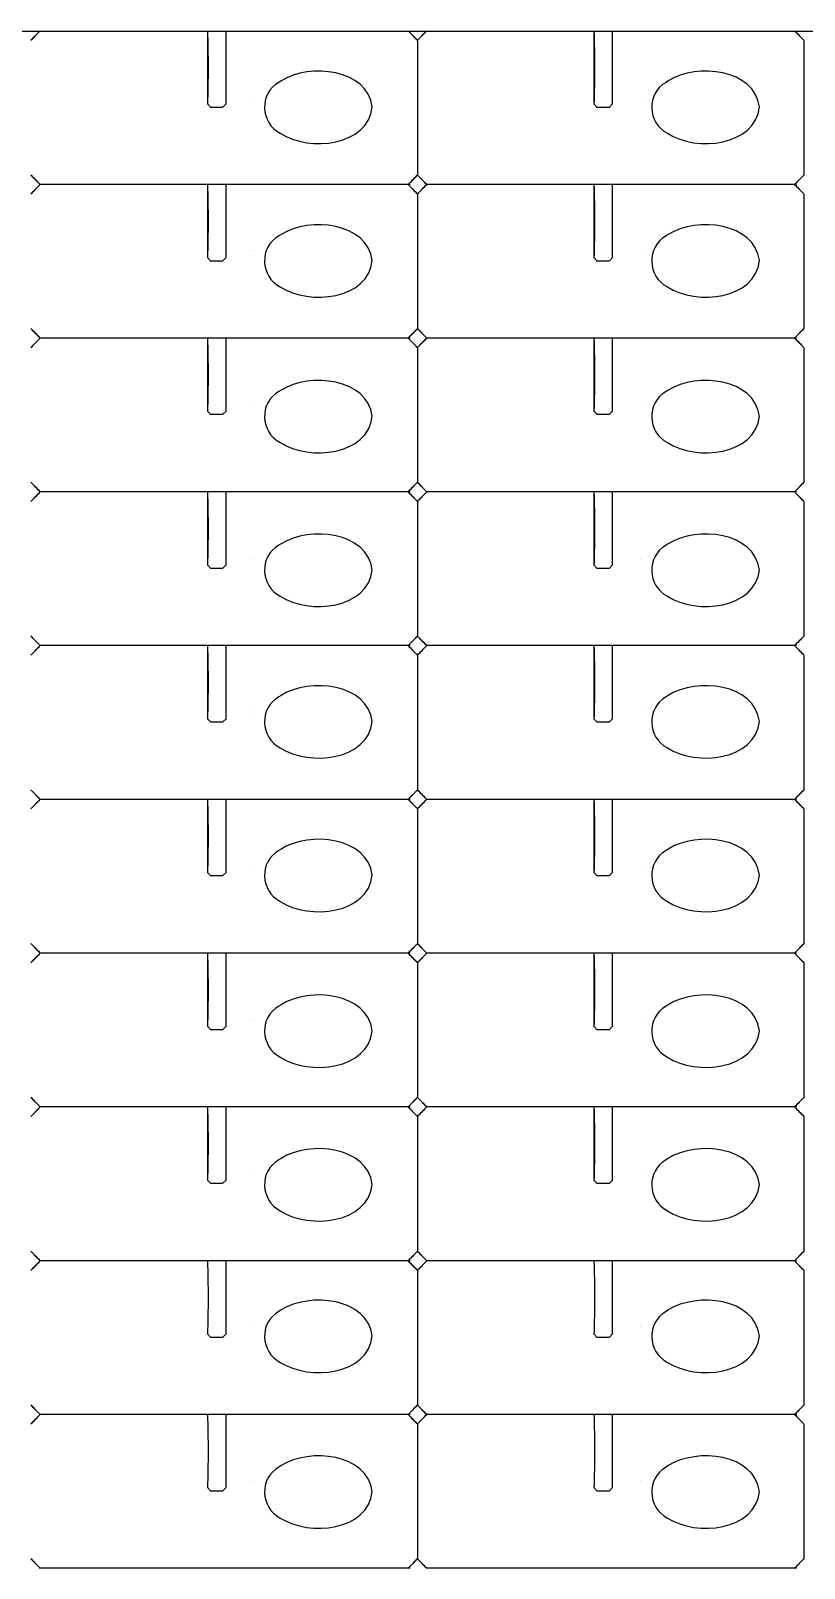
# Model space of a CAD drawing. Extents: x 0 to 600, y 0 to 397.
# Drawn here: x 199.9 to 399.7, y -0.1 to 397.1 of the extents above; entities that cross this region are included whole.
import ezdxf

# ---------------------------------------------------------------- set-up
doc = ezdxf.new("R2010")
doc.units = 0
doc.layers.add('Layer_1', color=7, linetype='CONTINUOUS')

msp = doc.modelspace()

# ---------------------------------------------------------------- linework, layer by layer
at = {"layer": 'Layer_1', "color": 1}
for p, q in [((2.56495, 397.046456), (596.894708, 397.067358)), ((199.903556, 394.662825), (202.325552, 397.127948)), ((245.489412, 397.125302), (245.489412, 378.125308)), ((250.308004, 378.125308), (250.308004, 397.125302)), ((297.312292, 397.127948), (299.733229, 394.662825)), ((299.730583, 394.662825), (302.151521, 397.127948)), ((299.733229, 394.687167), (299.733229, 359.778571)), ((345.315646, 397.125302), (345.315646, 378.125308)), ((350.136354, 378.125308), (350.136354, 397.125302)), ((397.139583, 397.127948), (399.560521, 394.662825)), ((399.560521, 394.581333), (399.560521, 359.778571)), ((245.485973, 378.231671), (246.288454, 377.414902)), ((246.1895, 377.415167), (249.505523, 377.415167)), ((249.505523, 377.414902), (250.308004, 378.231671)), ((345.313, 378.231671), (346.114688, 377.414902)), ((346.016792, 377.415167), (349.332021, 377.415167)), ((349.332021, 377.414902), (350.136354, 378.231671)), ((202.325552, 357.39494), (199.903556, 359.860062)), ((299.733229, 359.860062), (297.312292, 357.39494)), ((302.151521, 357.39494), (299.730583, 359.860062)), ((399.560521, 359.860062), (397.139583, 357.39494)), ((297.854688, 357.39494), (202.053296, 357.39494)), ((397.681979, 357.39494), (301.881646, 357.39494)), ((199.903556, 76.898242), (202.325552, 79.363365)), ((297.312292, 79.363365), (299.733229, 76.898242)), ((299.730583, 76.898242), (302.151521, 79.363365)), ((299.733229, 76.922583), (299.733229, 42.013987)), ((397.139583, 79.363365), (399.560521, 76.898242)), ((399.560521, 76.81675), (399.560521, 42.013987)), ((245.485973, 60.467087), (246.288454, 59.650319)), ((249.505523, 59.650319), (250.308004, 60.467087)), ((345.313, 60.467087), (346.114688, 59.650319)), ((349.332021, 59.650319), (350.136354, 60.467087)), ((357.412396, 62.187673), (357.412396, 62.187673)), ((202.325552, 39.630092), (199.903556, 42.095479)), ((299.733229, 42.095479), (297.312292, 39.630092)), ((302.151521, 39.630092), (299.730583, 42.095479)), ((399.560521, 42.095479), (397.139583, 39.630092)), ((199.903556, 37.210742), (202.325552, 39.675865)), ((297.854688, 39.630092), (202.053296, 39.630092)), ((297.312292, 39.675865), (299.733229, 37.210742)), ((299.733229, 37.235083), (299.733229, 2.325694)), ((397.681979, 39.630092), (301.881646, 39.630092)), ((245.485973, 20.780381), (246.288454, 19.962819)), ((249.505523, 19.962819), (250.308004, 20.780381)), ((257.584046, 22.500173), (257.584046, 22.500173)), ((202.325552, -0.058202), (199.903556, 2.407715)), ((299.733229, 2.407715), (297.312292, -0.058202)), ((297.854688, -0.058202), (202.053296, -0.058202))]:
    msp.add_line(p, q, dxfattribs=at)
at = {"layer": 'Layer_1', "color": 4}
for p, q in [((264.49791, 384.176329), (263.936922, 383.801493)), ((364.509087, 384.176329), (363.948099, 383.801493)), ((257.220681, 380.096337), (257.220681, 380.096337)), ((357.231858, 380.096337), (357.231858, 380.096337)), ((264.49791, 344.488829), (263.936922, 344.113993)), ((364.509087, 344.488829), (363.948099, 344.113993)), ((257.220681, 340.408837), (257.220681, 340.408837)), ((357.231858, 340.408837), (357.231858, 340.408837)), ((264.49791, 304.272162), (263.936922, 303.897327)), ((364.509087, 304.272162), (363.948099, 303.897327)), ((257.220681, 300.19217), (257.220681, 300.19217)), ((357.231858, 300.19217), (357.231858, 300.19217)), ((264.49791, 264.584662), (263.936922, 264.209827)), ((364.509087, 264.584662), (363.948099, 264.209827)), ((257.220681, 260.50467), (257.220681, 260.50467)), ((357.231858, 260.50467), (357.231858, 260.50467)), ((199.903556, 235.83345), (202.325552, 238.298573)), ((245.489412, 238.295662), (245.489412, 219.295933)), ((250.308004, 219.295933), (250.308004, 238.295927)), ((297.312292, 238.298573), (299.733229, 235.83345)), ((299.730583, 235.83345), (302.151521, 238.298573)), ((299.733229, 235.857792), (299.733229, 200.949196)), ((345.315646, 238.295662), (345.315646, 219.295933)), ((350.136354, 219.295933), (350.136354, 238.295927)), ((397.139583, 238.298573), (399.560521, 235.83345)), ((399.560521, 235.751958), (399.560521, 200.949196)), ((264.49791, 225.426329), (263.936922, 225.051493)), ((364.509087, 225.426329), (363.948099, 225.051493)), ((245.485973, 219.402296), (246.288454, 218.585527)), ((246.1895, 218.585527), (249.505523, 218.585527)), ((249.505523, 218.585527), (250.308004, 219.402296)), ((257.220681, 221.346337), (257.220681, 221.346337)), ((257.584046, 221.122881), (257.584046, 221.122881)), ((345.313, 219.402296), (346.114688, 218.585527)), ((346.016792, 218.585527), (349.332021, 218.585527)), ((349.332021, 218.585527), (350.136354, 219.402296)), ((357.231858, 221.346337), (357.231858, 221.346337)), ((202.325552, 198.565565), (199.903556, 201.030687)), ((299.733229, 201.030687), (297.312292, 198.565565)), ((302.151521, 198.565565), (299.730583, 201.030687)), ((399.560521, 201.030687), (397.139583, 198.565565)), ((297.854688, 198.565565), (202.053296, 198.565565)), ((397.681979, 198.565565), (301.881646, 198.565565)), ((264.49791, 185.738829), (263.936922, 185.363993)), ((364.509087, 185.738829), (363.948099, 185.363993)), ((257.220681, 181.658837), (257.220681, 181.658837)), ((357.231858, 181.658837), (357.231858, 181.658837)), ((264.49791, 145.522162), (263.936922, 145.147327)), ((364.509087, 145.522162), (363.948099, 145.147327)), ((257.220681, 141.44217), (257.220681, 141.44217)), ((357.231858, 141.44217), (357.231858, 141.44217)), ((264.49791, 105.834662), (263.936922, 105.459827)), ((364.509087, 105.834662), (363.948099, 105.459827)), ((257.220681, 101.75467), (257.220681, 101.75467)), ((357.231858, 101.75467), (357.231858, 101.75467)), ((264.49791, 66.676215), (263.936922, 66.301379)), ((364.509087, 66.676215), (363.948099, 66.301379)), ((257.220681, 62.596223), (257.220681, 62.596223)), ((357.231858, 62.596223), (357.231858, 62.596223)), ((264.49791, 26.459662), (263.936922, 26.084827)), ((364.509087, 26.459662), (363.948099, 26.084827)), ((257.220681, 22.37967), (257.220681, 22.37967)), ((357.231858, 22.37967), (357.231858, 22.37967))]:
    msp.add_line(p, q, dxfattribs=at)
at = {"layer": 'Layer_1', "color": 5}
for p, q in [((245.486005, 378.231761), (246.288531, 377.414947)), ((249.505534, 377.414947), (250.308057, 378.231761)), ((345.313291, 378.231761), (346.115825, 377.414947)), ((349.332815, 377.414947), (350.135349, 378.231761)), ((245.486005, 338.544261), (246.288531, 337.727447)), ((249.505534, 337.727447), (250.308057, 338.544261)), ((257.584101, 340.264841), (257.584101, 340.264841)), ((345.313291, 338.544261), (346.115825, 337.727447)), ((349.332815, 337.727447), (350.135349, 338.544261)), ((245.486005, 298.856761), (246.288531, 298.039947)), ((249.505534, 298.039947), (250.308057, 298.856761)), ((345.313291, 298.856761), (346.115825, 298.039947)), ((349.332815, 298.039947), (350.135349, 298.856761)), ((245.486005, 259.116331), (246.288531, 258.299517)), ((249.505534, 258.299517), (250.308057, 259.116331)), ((257.584101, 260.836911), (257.584101, 260.836911)), ((345.313291, 259.116331), (346.115825, 258.299517)), ((349.332815, 258.299517), (350.135349, 259.116331)), ((357.41139, 260.836911), (357.41139, 260.836911)), ((245.486005, 219.402373), (246.288531, 218.585559)), ((249.505534, 218.585559), (250.308057, 219.402373)), ((257.584101, 221.122953), (257.584101, 221.122953)), ((345.313291, 219.402373), (346.115825, 218.585559)), ((349.332815, 218.585559), (350.135349, 219.402373)), ((199.903556, 196.119492), (202.325552, 198.584615)), ((245.489412, 198.581704), (245.489412, 179.581975)), ((250.308004, 179.581975), (250.308004, 198.581969)), ((297.312292, 198.584615), (299.733229, 196.119492)), ((299.730583, 196.119492), (302.151521, 198.584615)), ((299.733229, 196.143833), (299.733229, 161.235237)), ((345.315646, 198.581704), (345.315646, 179.581975)), ((350.136354, 179.581975), (350.136354, 198.581969)), ((397.139583, 198.584615), (399.560521, 196.119492)), ((399.560521, 196.038), (399.560521, 161.235237)), ((245.485973, 179.688337), (246.288454, 178.871569)), ((245.486005, 179.688414), (246.288531, 178.8716)), ((246.1895, 178.871569), (249.505523, 178.871569)), ((249.505523, 178.871569), (250.308004, 179.688337)), ((249.505534, 178.8716), (250.308057, 179.688414)), ((345.313, 179.688337), (346.114688, 178.871569)), ((345.313291, 179.688414), (346.115825, 178.8716)), ((346.016792, 178.871569), (349.332021, 178.871569)), ((349.332021, 178.871569), (350.136354, 179.688337)), ((349.332815, 178.8716), (350.135349, 179.688414)), ((202.325552, 158.851606), (199.903556, 161.316729)), ((299.733229, 161.316729), (297.312292, 158.851606)), ((302.151521, 158.851606), (299.730583, 161.316729)), ((399.560521, 161.316729), (397.139583, 158.851606)), ((199.903556, 156.379075), (202.325552, 158.844198)), ((297.854688, 158.851606), (202.053296, 158.851606)), ((245.489412, 158.841287), (245.489412, 139.841558)), ((250.308004, 139.841558), (250.308004, 158.841552)), ((297.312292, 158.844198), (299.733229, 156.379075)), ((299.730583, 156.379075), (302.151521, 158.844198)), ((299.733229, 156.403417), (299.733229, 121.494821)), ((397.681979, 158.851606), (301.881646, 158.851606)), ((345.315646, 158.841287), (345.315646, 139.841558)), ((350.136354, 139.841558), (350.136354, 158.841552)), ((397.139583, 158.844198), (399.560521, 156.379075)), ((399.560521, 156.297583), (399.560521, 121.494821)), ((245.485973, 139.947921), (246.288454, 139.131152)), ((245.486005, 139.947998), (246.288531, 139.131184)), ((246.1895, 139.131152), (249.505523, 139.131152)), ((249.505523, 139.131152), (250.308004, 139.947921)), ((249.505534, 139.131184), (250.308057, 139.947998)), ((257.584046, 141.668506), (257.584046, 141.668506)), ((257.584101, 141.668578), (257.584101, 141.668578)), ((345.313, 139.947921), (346.114688, 139.131152)), ((345.313291, 139.947998), (346.115825, 139.131184)), ((346.016792, 139.131152), (349.332021, 139.131152)), ((349.332021, 139.131152), (350.136354, 139.947921)), ((349.332815, 139.131184), (350.135349, 139.947998)), ((202.325552, 119.110925), (199.903556, 121.576312)), ((299.733229, 121.576312), (297.312292, 119.110925)), ((302.151521, 119.110925), (299.730583, 121.576312)), ((399.560521, 121.576312), (397.139583, 119.110925)), ((297.854688, 119.110925), (202.053296, 119.110925)), ((397.681979, 119.110925), (301.881646, 119.110925)), ((245.486005, 100.207568), (246.288531, 99.390754)), ((249.505534, 99.390754), (250.308057, 100.207568)), ((345.313291, 100.207568), (346.115825, 99.390754)), ((349.332815, 99.390754), (350.135349, 100.207568)), ((245.486005, 60.467151), (246.288531, 59.650337)), ((249.505534, 59.650337), (250.308057, 60.467151)), ((345.313291, 60.467151), (346.115825, 59.650337)), ((349.332815, 59.650337), (350.135349, 60.467151)), ((357.41139, 62.187731), (357.41139, 62.187731)), ((245.486005, 20.77964), (246.288531, 19.962845)), ((249.505534, 19.962845), (250.308057, 20.77964)), ((257.584101, 22.500226), (257.584101, 22.500226)), ((345.313296, 20.779677), (346.115823, 19.962864)), ((349.332825, 19.962864), (350.135349, 20.779677)), ((357.411393, 22.500258), (357.411393, 22.500258))]:
    msp.add_line(p, q, dxfattribs=at)
at = {"layer": 'Layer_1', "color": 2}
for p, q in [((199.903556, 354.975325), (202.325552, 357.440448)), ((245.489412, 357.437802), (245.489412, 338.437808)), ((250.308004, 338.437808), (250.308004, 357.437802)), ((297.312292, 357.440448), (299.733229, 354.975325)), ((299.730583, 354.975325), (302.151521, 357.440448)), ((299.733229, 354.999667), (299.733229, 320.091124)), ((345.315646, 357.437802), (345.315646, 338.437808)), ((350.136354, 338.437808), (350.136354, 357.437802)), ((397.139583, 357.440448), (399.560521, 354.975325)), ((399.560521, 354.893833), (399.560521, 320.091124)), ((245.485973, 338.544171), (246.288454, 337.727402)), ((246.1895, 337.727667), (249.505523, 337.727667)), ((249.505523, 337.727402), (250.308004, 338.544171)), ((257.584046, 340.264756), (257.584046, 340.264756)), ((345.313, 338.544171), (346.114688, 337.727402)), ((346.016792, 337.727667), (349.332021, 337.727667)), ((349.332021, 337.727402), (350.136354, 338.544171)), ((202.325552, 317.707307), (199.903556, 320.172483)), ((299.733229, 320.172483), (297.312292, 317.707334)), ((302.151521, 317.707307), (299.730583, 320.172483)), ((399.560521, 320.172483), (397.139583, 317.707334)), ((297.854688, 317.707307), (202.053296, 317.707307)), ((397.681979, 317.707307), (301.881646, 317.707307))]:
    msp.add_line(p, q, dxfattribs=at)
at = {"layer": 'Layer_1', "color": 3}
for p, q in [((199.903556, 315.287719), (202.325552, 317.752895)), ((245.489412, 317.75017), (245.489412, 298.750353)), ((250.308004, 298.750353), (250.308004, 317.750355)), ((297.312292, 317.753001), (299.733229, 315.287825)), ((299.730583, 315.287719), (302.151521, 317.752895)), ((345.315646, 317.75017), (345.315646, 298.750353)), ((350.136354, 298.750353), (350.136354, 317.750355)), ((397.139583, 317.753001), (399.560521, 315.287825)), ((299.733229, 315.31222), (299.733229, 280.403624)), ((399.560521, 315.20636), (399.560521, 280.403624)), ((245.485973, 298.856761), (246.288454, 298.039947)), ((246.1895, 298.040042), (249.505523, 298.040042)), ((249.505523, 298.039947), (250.308004, 298.856761)), ((345.313, 298.856761), (346.114688, 298.039947)), ((346.016792, 298.040042), (349.332021, 298.040042)), ((349.332021, 298.039947), (350.136354, 298.856761)), ((202.325552, 278.019807), (199.903556, 280.484983)), ((299.733229, 280.484983), (297.312292, 278.019807)), ((302.151521, 278.019807), (299.730583, 280.484983)), ((399.560521, 280.484983), (397.139583, 278.019807)), ((199.903556, 275.547303), (202.325552, 278.012478)), ((297.854688, 278.019807), (202.053296, 278.019807)), ((245.489412, 278.009753), (245.489412, 259.009892)), ((250.308004, 259.009892), (250.308004, 278.009938)), ((297.312292, 278.012558), (299.733229, 275.547408)), ((299.730583, 275.547303), (302.151521, 278.012478)), ((299.733229, 275.571776), (299.733229, 240.663154)), ((397.681979, 278.019807), (301.881646, 278.019807)), ((345.315646, 278.009753), (345.315646, 259.009892)), ((350.136354, 259.009892), (350.136354, 278.009938)), ((397.139583, 278.012558), (399.560521, 275.547408)), ((399.560521, 275.465917), (399.560521, 240.663154)), ((245.485973, 259.116254), (246.288454, 258.299485)), ((246.1895, 258.299485), (249.505523, 258.299485)), ((249.505523, 258.299485), (250.308004, 259.116254)), ((257.584046, 260.83684), (257.584046, 260.83684)), ((345.313, 259.116254), (346.114688, 258.299485)), ((346.016792, 258.299485), (349.332021, 258.299485)), ((349.332021, 258.299485), (350.136354, 259.116254)), ((357.412396, 260.83684), (357.412396, 260.83684)), ((202.325552, 238.279523), (199.903556, 240.744646)), ((299.733229, 240.744646), (297.312292, 238.279258)), ((302.151521, 238.279523), (299.730583, 240.744646)), ((399.560521, 240.744646), (397.139583, 238.279258)), ((297.854688, 238.279523), (202.053296, 238.279523)), ((397.681979, 238.279523), (301.881646, 238.279523))]:
    msp.add_line(p, q, dxfattribs=at)
at = {"layer": 'Layer_1', "color": 6}
for p, q in [((199.903556, 116.638658), (202.325552, 119.103781)), ((245.489412, 119.100871), (245.489412, 100.101142)), ((250.308004, 100.101142), (250.308004, 119.101135)), ((297.312292, 119.103781), (299.733229, 116.638658)), ((299.730583, 116.638658), (302.151521, 119.103781)), ((299.733229, 116.663), (299.733229, 81.754404)), ((345.315646, 119.100871), (345.315646, 100.101142)), ((350.136354, 100.101142), (350.136354, 119.101135)), ((397.139583, 119.103781), (399.560521, 116.638658)), ((399.560521, 116.557167), (399.560521, 81.754404)), ((245.485973, 100.207504), (246.288454, 99.390735)), ((246.1895, 99.390735), (249.505523, 99.390735)), ((249.505523, 99.390735), (250.308004, 100.207504)), ((345.313, 100.207504), (346.114688, 99.390735)), ((346.016792, 99.390735), (349.332021, 99.390735)), ((349.332021, 99.390735), (350.136354, 100.207504)), ((202.325552, 79.370508), (199.903556, 81.835896)), ((299.733229, 81.835896), (297.312292, 79.370508)), ((302.151521, 79.370508), (299.730583, 81.835896)), ((399.560521, 81.835896), (397.139583, 79.370508)), ((297.854688, 79.370508), (202.053296, 79.370508)), ((397.681979, 79.370508), (301.881646, 79.370508))]:
    msp.add_line(p, q, dxfattribs=at)
at = {"layer": 'Layer_1', "color": 5}
for points in [[(2.56495, 397.046525), (200.675214, 397.053457), (398.785477, 397.060363), (596.89574, 397.067295)], [(199.90345, 394.662724), (200.710795, 395.484449), (201.518142, 396.306173), (202.325486, 397.127898)], [(245.489286, 397.125172), (245.680206, 390.794119), (245.731911, 384.455898), (245.489286, 378.125353)], [(250.308057, 378.125353), (250.308057, 384.458687), (250.308057, 390.792021), (250.308057, 397.125355)], [(297.311736, 397.128001), (298.119086, 396.306276), (298.926435, 395.484552), (299.733785, 394.662828)], [(299.730742, 394.662724), (300.538092, 395.484449), (301.345415, 396.306173), (302.152764, 397.127898)], [(299.733679, 394.687217), (299.733679, 383.051019), (299.733679, 371.414819), (299.733679, 359.778621)], [(345.316572, 397.125172), (345.507495, 390.794119), (345.559195, 384.455898), (345.316572, 378.125353)], [(350.135349, 378.125353), (350.135349, 384.458687), (350.135349, 390.792021), (350.135349, 397.125355)], [(397.139028, 397.128001), (397.946377, 396.306276), (398.753727, 395.484552), (399.561076, 394.662828)], [(399.560971, 394.581352), (399.560971, 382.980442), (399.560971, 371.379531), (399.560971, 359.778621)], [(246.189399, 377.415042), (247.294778, 377.415042), (248.400155, 377.415042), (249.505533, 377.415042)], [(346.016686, 377.415042), (347.122062, 377.415042), (348.227438, 377.415042), (349.332815, 377.415042)], [(202.325486, 357.394821), (201.518142, 358.216545), (200.710795, 359.038269), (199.90345, 359.859994)], [(299.733785, 359.859994), (298.926435, 359.038269), (298.119086, 358.216545), (297.311736, 357.394821)], [(302.152764, 357.394821), (301.345415, 358.216545), (300.538092, 359.038269), (299.730742, 359.859994)], [(399.561076, 359.859994), (398.753727, 359.038269), (397.946377, 358.216545), (397.139028, 357.394821)], [(199.90345, 354.975224), (200.710795, 355.796949), (201.518142, 356.618673), (202.325486, 357.440398)], [(297.853391, 357.394821), (265.920061, 357.394821), (233.986726, 357.394821), (202.053394, 357.394821)], [(245.489286, 357.437672), (245.680206, 351.106619), (245.731911, 344.768398), (245.489286, 338.437853)], [(250.308057, 338.437853), (250.308057, 344.771187), (250.308057, 351.104521), (250.308057, 357.437855)], [(297.311736, 357.440501), (298.119086, 356.618776), (298.926435, 355.797052), (299.733785, 354.975328)], [(299.730742, 354.975224), (300.538092, 355.796949), (301.345415, 356.618673), (302.152764, 357.440398)], [(299.733679, 354.999717), (299.733679, 343.363519), (299.733679, 331.727319), (299.733679, 320.091121)], [(397.680683, 357.394821), (365.747353, 357.394821), (333.814023, 357.394821), (301.880693, 357.394821)], [(345.316572, 357.437672), (345.507495, 351.106619), (345.559195, 344.768398), (345.316572, 338.437853)], [(350.135349, 338.437853), (350.135349, 344.771187), (350.135349, 351.104521), (350.135349, 357.437855)], [(397.139028, 357.440501), (397.946377, 356.618776), (398.753727, 355.797052), (399.561076, 354.975328)], [(399.560971, 354.893852), (399.560971, 343.292942), (399.560971, 331.692031), (399.560971, 320.091121)], [(246.189399, 337.727542), (247.294778, 337.727542), (248.400155, 337.727542), (249.505533, 337.727542)], [(346.016686, 337.727542), (347.122062, 337.727542), (348.227438, 337.727542), (349.332815, 337.727542)], [(202.325486, 317.707321), (201.518142, 318.529045), (200.710795, 319.350769), (199.90345, 320.172494)], [(199.90345, 315.287724), (200.710795, 316.109449), (201.518142, 316.931173), (202.325486, 317.752898)], [(245.489286, 317.750172), (245.680206, 311.419119), (245.731911, 305.080899), (245.489286, 298.750353)], [(250.308057, 298.750353), (250.308057, 305.083687), (250.308057, 311.417021), (250.308057, 317.750355)], [(299.733785, 320.172494), (298.926435, 319.350769), (298.119086, 318.529045), (297.311736, 317.707321)], [(297.311736, 317.753001), (298.119086, 316.931276), (298.926435, 316.109552), (299.733785, 315.287828)], [(302.152764, 317.707321), (301.345415, 318.529045), (300.538092, 319.350769), (299.730742, 320.172494)], [(299.730742, 315.287724), (300.538092, 316.109449), (301.345415, 316.931173), (302.152764, 317.752898)], [(345.316572, 317.750172), (345.507495, 311.419119), (345.559195, 305.080899), (345.316572, 298.750353)], [(350.135349, 298.750353), (350.135349, 305.083687), (350.135349, 311.417021), (350.135349, 317.750355)], [(399.561076, 320.172494), (398.753727, 319.350769), (397.946377, 318.529045), (397.139028, 317.707321)], [(397.139028, 317.753001), (397.946377, 316.931276), (398.753727, 316.109552), (399.561076, 315.287828)], [(297.853391, 317.707321), (265.920061, 317.707321), (233.986726, 317.707321), (202.053394, 317.707321)], [(299.733679, 315.312217), (299.733679, 303.676018), (299.733679, 292.03982), (299.733679, 280.403621)], [(397.680683, 317.707321), (365.747353, 317.707321), (333.814023, 317.707321), (301.880693, 317.707321)], [(399.560971, 315.206352), (399.560971, 303.605442), (399.560971, 292.004531), (399.560971, 280.403621)], [(246.189399, 298.040042), (247.294778, 298.040042), (248.400155, 298.040042), (249.505533, 298.040042)], [(346.016686, 298.040042), (347.122062, 298.040042), (348.227438, 298.040042), (349.332815, 298.040042)], [(202.325486, 278.019821), (201.518142, 278.841545), (200.710795, 279.663269), (199.90345, 280.484994)], [(299.733785, 280.484994), (298.926435, 279.663269), (298.119086, 278.841545), (297.311736, 278.019821)], [(302.152764, 278.019821), (301.345415, 278.841545), (300.538092, 279.663269), (299.730742, 280.484994)], [(399.561076, 280.484994), (398.753727, 279.663269), (397.946377, 278.841545), (397.139028, 278.019821)], [(199.90345, 275.547295), (200.710795, 276.369019), (201.518142, 277.190743), (202.325486, 278.012468)], [(297.853391, 278.019821), (265.920061, 278.019821), (233.986726, 278.019821), (202.053394, 278.019821)], [(245.489286, 278.009743), (245.680206, 271.678689), (245.731911, 265.340469), (245.489286, 259.009923)], [(250.308057, 259.009923), (250.308057, 265.343257), (250.308057, 271.676591), (250.308057, 278.009925)], [(297.311736, 278.012571), (298.119086, 277.190847), (298.926435, 276.369122), (299.733785, 275.547398)], [(299.730742, 275.547295), (300.538092, 276.369019), (301.345415, 277.190743), (302.152764, 278.012468)], [(299.733679, 275.571787), (299.733679, 263.935589), (299.733679, 252.299389), (299.733679, 240.663191)], [(397.680683, 278.019821), (365.747353, 278.019821), (333.814023, 278.019821), (301.880693, 278.019821)], [(345.316572, 278.009743), (345.507495, 271.678689), (345.559195, 265.340469), (345.316572, 259.009923)], [(350.135349, 259.009923), (350.135349, 265.343257), (350.135349, 271.676591), (350.135349, 278.009925)], [(397.139028, 278.012571), (397.946377, 277.190847), (398.753727, 276.369122), (399.561076, 275.547398)], [(399.560971, 275.465922), (399.560971, 263.865012), (399.560971, 252.264101), (399.560971, 240.663191)], [(246.189399, 258.299612), (247.294778, 258.299612), (248.400155, 258.299612), (249.505533, 258.299612)], [(346.016686, 258.299612), (347.122062, 258.299612), (348.227438, 258.299612), (349.332815, 258.299612)], [(202.325486, 238.279391), (201.518142, 239.101115), (200.710795, 239.922839), (199.90345, 240.744564)], [(299.733785, 240.744564), (298.926435, 239.922839), (298.119086, 239.101115), (297.311736, 238.279391)], [(302.152764, 238.279391), (301.345415, 239.101115), (300.538092, 239.922839), (299.730742, 240.744564)], [(399.561076, 240.744564), (398.753727, 239.922839), (397.946377, 239.101115), (397.139028, 238.279391)], [(199.90345, 235.833336), (200.710795, 236.655061), (201.518142, 237.476785), (202.325486, 238.298509)], [(297.853391, 238.279391), (265.920061, 238.279391), (233.986726, 238.279391), (202.053394, 238.279391)], [(245.489286, 238.295784), (245.680206, 231.964731), (245.731911, 225.62651), (245.489286, 219.295965)], [(250.308057, 219.295965), (250.308057, 225.629299), (250.308057, 231.962633), (250.308057, 238.295967)], [(297.311736, 238.298613), (298.119086, 237.476888), (298.926435, 236.655164), (299.733785, 235.833439)], [(299.730742, 235.833336), (300.538092, 236.655061), (301.345415, 237.476785), (302.152764, 238.298509)], [(299.733679, 235.857829), (299.733679, 224.221631), (299.733679, 212.585431), (299.733679, 200.949233)], [(397.680683, 238.279391), (365.747353, 238.279391), (333.814023, 238.279391), (301.880693, 238.279391)], [(345.316572, 238.295784), (345.507495, 231.964731), (345.559195, 225.62651), (345.316572, 219.295965)], [(350.135349, 219.295965), (350.135349, 225.629299), (350.135349, 231.962633), (350.135349, 238.295967)], [(397.139028, 238.298613), (397.946377, 237.476888), (398.753727, 236.655164), (399.561076, 235.833439)], [(399.560971, 235.751964), (399.560971, 224.151053), (399.560971, 212.550143), (399.560971, 200.949233)], [(246.189399, 218.585654), (247.294778, 218.585654), (248.400155, 218.585654), (249.505533, 218.585654)], [(346.016686, 218.585654), (347.122062, 218.585654), (348.227438, 218.585654), (349.332815, 218.585654)], [(202.325486, 198.565432), (201.518142, 199.387157), (200.710795, 200.208881), (199.90345, 201.030605)], [(299.733785, 201.030605), (298.926435, 200.208881), (298.119086, 199.387157), (297.311736, 198.565432)], [(302.152764, 198.565432), (301.345415, 199.387157), (300.538092, 200.208881), (299.730742, 201.030605)], [(399.561076, 201.030605), (398.753727, 200.208881), (397.946377, 199.387157), (397.139028, 198.565432)], [(199.90345, 196.119378), (200.710795, 196.941102), (201.518142, 197.762827), (202.325486, 198.584551)], [(297.853391, 198.565432), (265.920061, 198.565432), (233.986726, 198.565432), (202.053394, 198.565432)], [(245.489286, 198.581826), (245.680206, 192.250773), (245.731911, 185.912552), (245.489286, 179.582007)], [(250.308057, 179.582007), (250.308057, 185.915341), (250.308057, 192.248675), (250.308057, 198.582008)], [(297.311736, 198.584654), (298.119086, 197.76293), (298.926435, 196.941205), (299.733785, 196.119481)], [(299.730742, 196.119378), (300.538092, 196.941102), (301.345415, 197.762827), (302.152764, 198.584551)], [(299.733679, 196.14387), (299.733679, 184.507673), (299.733679, 172.871472), (299.733679, 161.235275)], [(397.680683, 198.565432), (365.747353, 198.565432), (333.814023, 198.565432), (301.880693, 198.565432)], [(345.316572, 198.581826), (345.507495, 192.250773), (345.559195, 185.912552), (345.316572, 179.582007)], [(350.135349, 179.582007), (350.135349, 185.915341), (350.135349, 192.248675), (350.135349, 198.582008)], [(397.139028, 198.584654), (397.946377, 197.76293), (398.753727, 196.941205), (399.561076, 196.119481)], [(399.560971, 196.038005), (399.560971, 184.437095), (399.560971, 172.836185), (399.560971, 161.235275)], [(246.189399, 178.871696), (247.294778, 178.871696), (248.400155, 178.871696), (249.505533, 178.871696)], [(346.016686, 178.871696), (347.122062, 178.871696), (348.227438, 178.871696), (349.332815, 178.871696)], [(202.325486, 158.851474), (201.518142, 159.673198), (200.710795, 160.494923), (199.90345, 161.316647)], [(299.733785, 161.316647), (298.926435, 160.494923), (298.119086, 159.673198), (297.311736, 158.851474)], [(302.152764, 158.851474), (301.345415, 159.673198), (300.538092, 160.494923), (299.730742, 161.316647)], [(399.561076, 161.316647), (398.753727, 160.494923), (397.946377, 159.673198), (397.139028, 158.851474)], [(199.90345, 156.378961), (200.710795, 157.200686), (201.518142, 158.02241), (202.325486, 158.844134)], [(297.853391, 158.851474), (265.920061, 158.851474), (233.986726, 158.851474), (202.053394, 158.851474)], [(245.489286, 158.841409), (245.680206, 152.510356), (245.731911, 146.172135), (245.489286, 139.84159)], [(250.308057, 139.84159), (250.308057, 146.174924), (250.308057, 152.508258), (250.308057, 158.841592)], [(297.311736, 158.844238), (298.119086, 158.022513), (298.926435, 157.200789), (299.733785, 156.379064)], [(299.730742, 156.378961), (300.538092, 157.200686), (301.345415, 158.02241), (302.152764, 158.844134)], [(299.733679, 156.403454), (299.733679, 144.767256), (299.733679, 133.131056), (299.733679, 121.494858)], [(397.680683, 158.851474), (365.747353, 158.851474), (333.814023, 158.851474), (301.880693, 158.851474)], [(345.316572, 158.841409), (345.507495, 152.510356), (345.559195, 146.172135), (345.316572, 139.84159)], [(350.135349, 139.84159), (350.135349, 146.174924), (350.135349, 152.508258), (350.135349, 158.841592)], [(397.139028, 158.844238), (397.946377, 158.022513), (398.753727, 157.200789), (399.561076, 156.379064)], [(399.560971, 156.297589), (399.560971, 144.696678), (399.560971, 133.095768), (399.560971, 121.494858)], [(246.189399, 139.131279), (247.294778, 139.131279), (248.400155, 139.131279), (249.505533, 139.131279)], [(346.016686, 139.131279), (347.122062, 139.131279), (348.227438, 139.131279), (349.332815, 139.131279)], [(202.325486, 119.111057), (201.518142, 119.932782), (200.710795, 120.754506), (199.90345, 121.57623)], [(299.733785, 121.57623), (298.926435, 120.754506), (298.119086, 119.932782), (297.311736, 119.111057)], [(302.152764, 119.111057), (301.345415, 119.932782), (300.538092, 120.754506), (299.730742, 121.57623)], [(399.561076, 121.57623), (398.753727, 120.754506), (397.946377, 119.932782), (397.139028, 119.111057)], [(199.90345, 116.638531), (200.710795, 117.460256), (201.518142, 118.28198), (202.325486, 119.103705)], [(297.853391, 119.111057), (265.920061, 119.111057), (233.986726, 119.111057), (202.053394, 119.111057)], [(245.489286, 119.100979), (245.680206, 112.769926), (245.731911, 106.431705), (245.489286, 100.10116)], [(250.308057, 100.10116), (250.308057, 106.434494), (250.308057, 112.767828), (250.308057, 119.101162)], [(297.311736, 119.103808), (298.119086, 118.282083), (298.926435, 117.460359), (299.733785, 116.638635)], [(299.730742, 116.638531), (300.538092, 117.460256), (301.345415, 118.28198), (302.152764, 119.103705)], [(299.733679, 116.663024), (299.733679, 105.026826), (299.733679, 93.390626), (299.733679, 81.754428)], [(397.680683, 119.111057), (365.747353, 119.111057), (333.814023, 119.111057), (301.880693, 119.111057)], [(345.316572, 119.100979), (345.507495, 112.769926), (345.559195, 106.431705), (345.316572, 100.10116)], [(350.135349, 100.10116), (350.135349, 106.434494), (350.135349, 112.767828), (350.135349, 119.101162)], [(397.139028, 119.103808), (397.946377, 118.282083), (398.753727, 117.460359), (399.561076, 116.638635)], [(399.560971, 116.557159), (399.560971, 104.956248), (399.560971, 93.355338), (399.560971, 81.754428)], [(246.189399, 99.390849), (247.294778, 99.390849), (248.400155, 99.390849), (249.505533, 99.390849)], [(346.016686, 99.390849), (347.122062, 99.390849), (348.227438, 99.390849), (349.332815, 99.390849)], [(202.325486, 79.370627), (201.518142, 80.192352), (200.710795, 81.014076), (199.90345, 81.835801)], [(299.733785, 81.835801), (298.926435, 81.014076), (298.119086, 80.192352), (297.311736, 79.370627)], [(302.152764, 79.370627), (301.345415, 80.192352), (300.538092, 81.014076), (299.730742, 81.835801)], [(399.561076, 81.835801), (398.753727, 81.014076), (397.946377, 80.192352), (397.139028, 79.370627)], [(199.90345, 76.898115), (200.710795, 77.719839), (201.518142, 78.541563), (202.325486, 79.363288)], [(297.853391, 79.370627), (265.920061, 79.370627), (233.986726, 79.370627), (202.053394, 79.370627)], [(245.489285, 79.360589), (245.680206, 73.029536), (245.731911, 66.691315), (245.489285, 60.36077)], [(250.308057, 60.36077), (250.308057, 66.694104), (250.308057, 73.027438), (250.308057, 79.360772)], [(297.311736, 79.363391), (298.119086, 78.541667), (298.926435, 77.719942), (299.733785, 76.898218)], [(299.730742, 76.898115), (300.538092, 77.719839), (301.345415, 78.541563), (302.152764, 79.363288)], [(299.733679, 76.922607), (299.733679, 65.286409), (299.733679, 53.650209), (299.733679, 42.014011)], [(397.680683, 79.370627), (365.747353, 79.370627), (333.814023, 79.370627), (301.880693, 79.370627)], [(345.316577, 79.360589), (345.507498, 73.029536), (345.559203, 66.691315), (345.316577, 60.36077)], [(350.135349, 60.36077), (350.135349, 66.694104), (350.135349, 73.027438), (350.135349, 79.360772)], [(397.139028, 79.363391), (397.946377, 78.541667), (398.753727, 77.719942), (399.561076, 76.898218)], [(399.560971, 76.816742), (399.560971, 65.215832), (399.560971, 53.614922), (399.560971, 42.014011)], [(246.189399, 59.650459), (247.294778, 59.650459), (248.400155, 59.650459), (249.505534, 59.650459)], [(346.016691, 59.650459), (347.12207, 59.650459), (348.227446, 59.650459), (349.332825, 59.650459)], [(202.325486, 39.630211), (201.518142, 40.451935), (200.710795, 41.27366), (199.90345, 42.095384)], [(299.733785, 42.095384), (298.926435, 41.27366), (298.119086, 40.451935), (297.311736, 39.630211)], [(302.152764, 39.630211), (301.345415, 40.451935), (300.538092, 41.27366), (299.730742, 42.095384)], [(399.561076, 42.095384), (398.753727, 41.27366), (397.946377, 40.451935), (397.139028, 39.630211)], [(199.90345, 37.210615), (200.710795, 38.032339), (201.518142, 38.854063), (202.325486, 39.675788)], [(297.853391, 39.630211), (265.920061, 39.630211), (233.986726, 39.630211), (202.053394, 39.630211)], [(245.489285, 39.673089), (245.680206, 33.342036), (245.731911, 27.003815), (245.489285, 20.67327)], [(250.308057, 20.67327), (250.308057, 27.006604), (250.308057, 33.339938), (250.308057, 39.673272)], [(297.311736, 39.675891), (298.119086, 38.854167), (298.926435, 38.032442), (299.733785, 37.210718)], [(299.730742, 37.210641), (300.538086, 38.032366), (301.345433, 38.85409), (302.152778, 39.675814)], [(299.733679, 37.235107), (299.733679, 25.59892), (299.733679, 13.962704), (299.733679, 2.326514)], [(397.680683, 39.630211), (365.747353, 39.630211), (333.814023, 39.630211), (301.880693, 39.630211)], [(345.316577, 39.673089), (345.507498, 33.342036), (345.559203, 27.003815), (345.316577, 20.67327)], [(350.135349, 20.67327), (350.135349, 27.006604), (350.135349, 33.339938), (350.135349, 39.673272)], [(397.139028, 39.675917), (397.946377, 38.854193), (398.753727, 38.032469), (399.561076, 37.210744)], [(399.560971, 37.129269), (399.560971, 25.528358), (399.560971, 13.927448), (399.560971, 2.326538)], [(246.189399, 19.962959), (247.294778, 19.962959), (248.400155, 19.962959), (249.505534, 19.962959)], [(346.016691, 19.962959), (347.12207, 19.962959), (348.227446, 19.962959), (349.332825, 19.962959)], [(202.325486, -0.057302), (201.518142, 0.764414), (200.710795, 1.586157), (199.90345, 2.407873)], [(299.733785, 2.407873), (298.926435, 1.586157), (298.119086, 0.764414), (297.311736, -0.057302)], [(302.152778, -0.057263), (301.345433, 0.764462), (300.538086, 1.586186), (299.730742, 2.40791)], [(399.561076, 2.40791), (398.753727, 1.586186), (397.946377, 0.764462), (397.139028, -0.057263)], [(297.853391, -0.057302), (265.920061, -0.057302), (233.986726, -0.057302), (202.053394, -0.057302)], [(397.680683, -0.057263), (365.747353, -0.057263), (333.814018, -0.057263), (301.880685, -0.057263)]]:
    msp.add_open_spline(points, degree=3, dxfattribs=at)
at = {"layer": 'Layer_1', "color": 4}
for points in [[(288.070473, 377.458238), (286.788339, 387.237803), (272.031266, 388.865633), (264.49791, 384.176329)], [(388.08165, 377.458238), (386.799516, 387.237803), (372.042443, 388.865633), (364.509087, 384.176329)], [(263.936922, 383.801493), (258.80363, 380.920245), (259.105152, 373.303268), (264.308548, 370.632809)], [(363.948099, 383.801493), (358.814807, 380.920245), (359.116329, 373.303268), (364.319725, 370.632809)], [(264.308548, 370.632809), (271.898795, 365.717276), (287.026957, 367.432272), (288.070473, 377.458238)], [(364.319725, 370.632809), (371.909972, 365.717276), (387.038134, 367.432272), (388.08165, 377.458238)], [(288.070473, 337.770738), (286.788339, 347.550303), (272.031266, 349.178133), (264.49791, 344.488829)], [(388.08165, 337.770738), (386.799516, 347.550303), (372.042443, 349.178133), (364.509087, 344.488829)], [(263.936922, 344.113993), (258.80363, 341.232745), (259.105152, 333.615768), (264.308548, 330.945309)], [(363.948099, 344.113993), (358.814807, 341.232745), (359.116329, 333.615768), (364.319725, 330.945309)], [(264.308548, 330.945309), (271.898795, 326.029776), (287.026957, 327.744772), (288.070473, 337.770738)], [(364.319725, 330.945309), (371.909972, 326.029776), (387.038134, 327.744772), (388.08165, 337.770738)], [(288.070473, 297.554071), (286.788339, 307.333637), (272.031266, 308.961467), (264.49791, 304.272162)], [(388.08165, 297.554071), (386.799516, 307.333637), (372.042443, 308.961467), (364.509087, 304.272162)], [(263.936922, 303.897327), (258.80363, 301.016079), (259.105152, 293.399102), (264.308548, 290.728643)], [(363.948099, 303.897327), (358.814807, 301.016079), (359.116329, 293.399102), (364.319725, 290.728643)], [(264.308548, 290.728643), (271.898795, 285.813109), (287.026957, 287.528105), (288.070473, 297.554071)], [(364.319725, 290.728643), (371.909972, 285.813109), (387.038134, 287.528105), (388.08165, 297.554071)], [(288.070473, 257.866571), (286.788339, 267.646137), (272.031266, 269.273967), (264.49791, 264.584662)], [(388.08165, 257.866571), (386.799516, 267.646137), (372.042443, 269.273967), (364.509087, 264.584662)], [(263.936922, 264.209827), (258.80363, 261.328579), (259.105152, 253.711602), (264.308548, 251.041143)], [(363.948099, 264.209827), (358.814807, 261.328579), (359.116329, 253.711602), (364.319725, 251.041143)], [(264.308548, 251.041143), (271.898795, 246.125609), (287.026957, 247.840605), (288.070473, 257.866571)], [(364.319725, 251.041143), (371.909972, 246.125609), (387.038134, 247.840605), (388.08165, 257.866571)], [(288.070473, 218.708238), (286.788339, 228.487803), (272.031266, 230.115633), (264.49791, 225.426329)], [(388.08165, 218.708238), (386.799516, 228.487803), (372.042443, 230.115633), (364.509087, 225.426329)], [(263.936922, 225.051493), (258.80363, 222.170245), (259.105152, 214.553268), (264.308548, 211.882809)], [(363.948099, 225.051493), (358.814807, 222.170245), (359.116329, 214.553268), (364.319725, 211.882809)], [(264.308548, 211.882809), (271.898795, 206.967276), (287.026957, 208.682272), (288.070473, 218.708238)], [(364.319725, 211.882809), (371.909972, 206.967276), (387.038134, 208.682272), (388.08165, 218.708238)], [(288.070473, 179.020738), (286.788339, 188.800303), (272.031266, 190.428133), (264.49791, 185.738829)], [(388.08165, 179.020738), (386.799516, 188.800303), (372.042443, 190.428133), (364.509087, 185.738829)], [(263.936922, 185.363993), (258.80363, 182.482745), (259.105152, 174.865768), (264.308548, 172.195309)], [(363.948099, 185.363993), (358.814807, 182.482745), (359.116329, 174.865768), (364.319725, 172.195309)], [(264.308548, 172.195309), (271.898795, 167.279776), (287.026957, 168.994772), (288.070473, 179.020738)], [(364.319725, 172.195309), (371.909972, 167.279776), (387.038134, 168.994772), (388.08165, 179.020738)], [(288.070473, 138.804071), (286.788339, 148.583637), (272.031266, 150.211467), (264.49791, 145.522162)], [(388.08165, 138.804071), (386.799516, 148.583637), (372.042443, 150.211467), (364.509087, 145.522162)], [(263.936922, 145.147327), (258.80363, 142.266079), (259.105152, 134.649102), (264.308548, 131.978643)], [(363.948099, 145.147327), (358.814807, 142.266079), (359.116329, 134.649102), (364.319725, 131.978643)], [(264.308548, 131.978643), (271.898795, 127.063109), (287.026957, 128.778105), (288.070473, 138.804071)], [(364.319725, 131.978643), (371.909972, 127.063109), (387.038134, 128.778105), (388.08165, 138.804071)], [(288.070473, 99.116571), (286.788339, 108.896137), (272.031266, 110.523967), (264.49791, 105.834662)], [(388.08165, 99.116571), (386.799516, 108.896137), (372.042443, 110.523967), (364.509087, 105.834662)], [(263.936922, 105.459827), (258.80363, 102.578579), (259.105152, 94.961602), (264.308548, 92.291143)], [(363.948099, 105.459827), (358.814807, 102.578579), (359.116329, 94.961602), (364.319725, 92.291143)], [(264.308548, 92.291143), (271.898795, 87.375609), (287.026957, 89.090605), (288.070473, 99.116571)], [(364.319725, 92.291143), (371.909972, 87.375609), (387.038134, 89.090605), (388.08165, 99.116571)], [(288.070473, 59.958124), (286.788339, 69.737689), (272.031266, 71.36552), (264.49791, 66.676215)], [(388.08165, 59.958124), (386.799516, 69.737689), (372.042443, 71.36552), (364.509087, 66.676215)], [(263.936922, 66.301379), (258.80363, 63.420132), (259.105152, 55.803154), (264.308548, 53.132695)], [(363.948099, 66.301379), (358.814807, 63.420132), (359.116329, 55.803154), (364.319725, 53.132695)], [(264.308548, 53.132695), (271.898795, 48.217162), (287.026957, 49.932158), (288.070473, 59.958124)], [(364.319725, 53.132695), (371.909972, 48.217162), (387.038134, 49.932158), (388.08165, 59.958124)], [(288.070473, 19.741571), (286.788339, 29.521137), (272.031266, 31.148967), (264.49791, 26.459662)], [(388.08165, 19.741571), (386.799516, 29.521137), (372.042443, 31.148967), (364.509087, 26.459662)], [(263.936922, 26.084827), (258.80363, 23.203579), (259.105152, 15.586602), (264.308548, 12.916143)], [(363.948099, 26.084827), (358.814807, 23.203579), (359.116329, 15.586602), (364.319725, 12.916143)], [(264.308548, 12.916143), (271.898795, 8.000609), (287.026957, 9.715605), (288.070473, 19.741571)], [(364.319725, 12.916143), (371.909972, 8.000609), (387.038134, 9.715605), (388.08165, 19.741571)]]:
    msp.add_open_spline(points, degree=3, dxfattribs=at)

doc.saveas('drawing.dxf')
